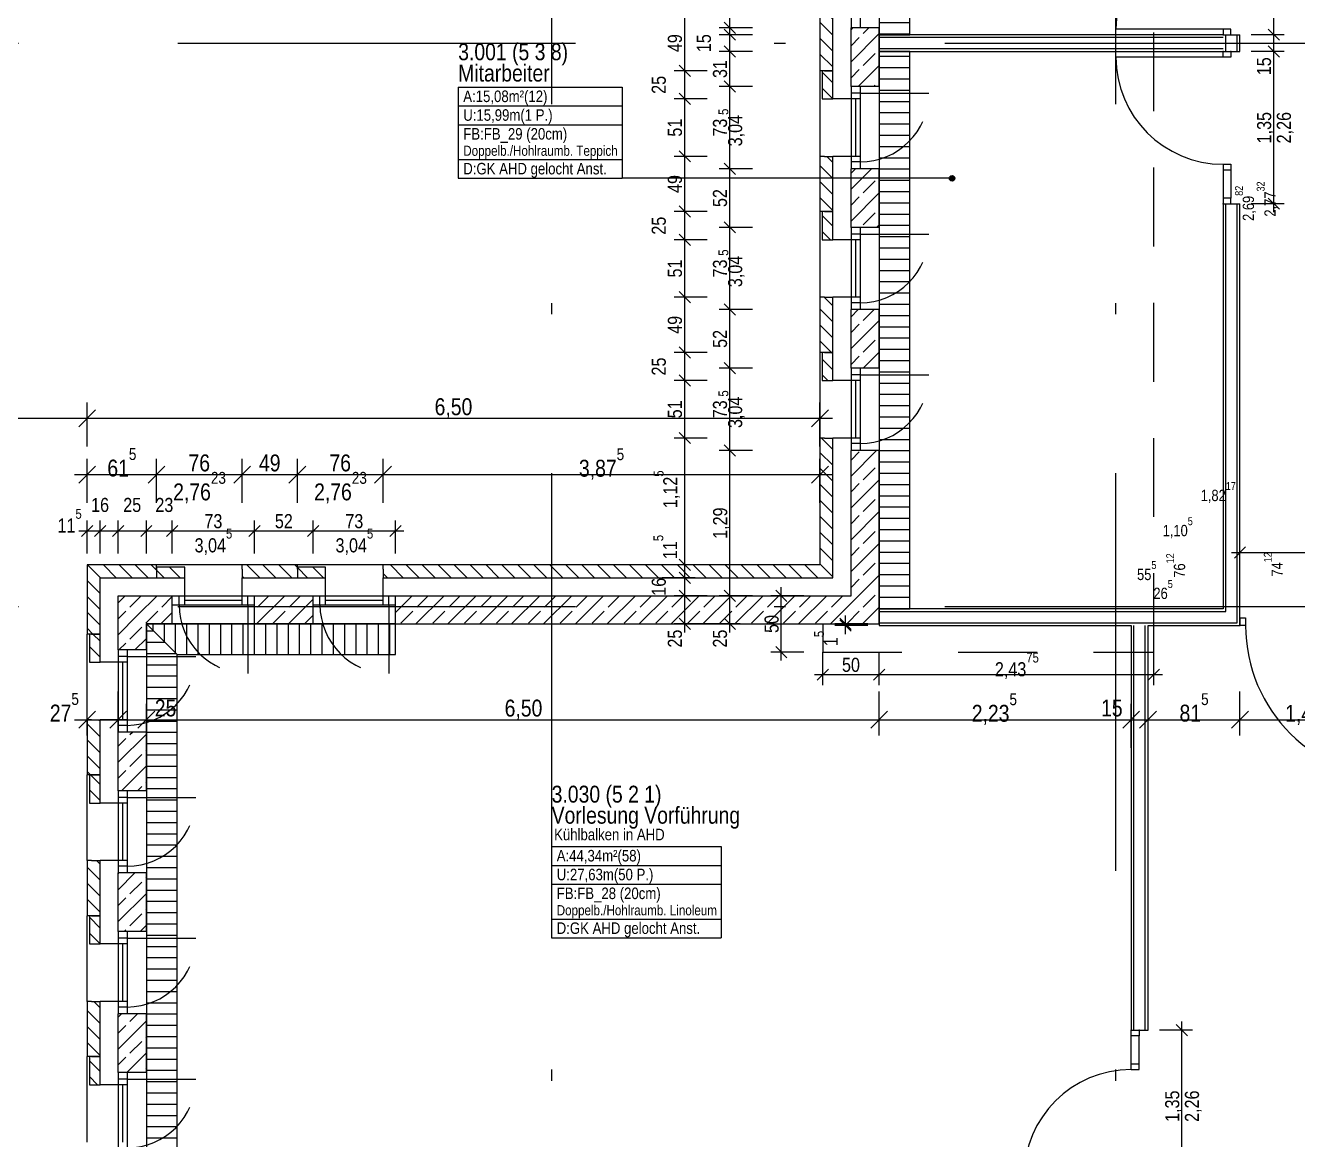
# Model space of a CAD drawing. Extents: x 0.1 to 69.2, y -3.1 to 71.7.
# Drawn here: x 25.14 to 36.43, y 19.3 to 29.19 of the extents above; entities that cross this region are included whole.
import ezdxf

# ---------------------------------------------------------------- set-up
doc = ezdxf.new("R2010")
doc.units = 0
doc.header["$MEASUREMENT"] = 0
doc.linetypes.add('Strichlinie oben', pattern=[0.0012, 0.0007, -0.0005])
doc.linetypes.add('Strichpunktlinie', pattern=[0.006703, 0.003528, -0.001764, 0, -0.001411])
for name, color, linetype in [('A11 Achsen.A', 7, 'Continuous'), ('A27 Unterzug.TK', 7, 'Continuous'), ('A33 Beton Schnitt.TK', 7, 'Continuous'), ('A33 Beton uns oben.TK', 7, 'Continuous'), ('A35 Mauer Schnitt.TK', 7, 'Continuous'), ('A35 Mauer Schnitt_Versatzstein.TK', 7, 'Continuous'), ('A43 Glaswand.NK', 7, 'Continuous'), ('A43 Leichte Trennwand.NK', 7, 'Continuous'), ('A48 Fenster.TU', 7, 'Continuous'), ('A54 Heizung Konvektoren.HT', 7, 'Continuous'), ('A71 Bem100.TX', 7, 'Continuous'), ('A74 Raumstempel.TX', 7, 'Continuous')]:
    doc.layers.add(name, color=color, linetype=linetype)
doc.styles.add('ERSTELLTER_STIL_1', font='ARIALN.TTF')
pattern_1 = [(0, (-18.97232, -5.88776), (0, 0.1), [])]
pattern_2 = [(135, (-18.97232, -5.88776), (0.07071068, 0.07071068), [])]
pattern_3 = [(45, (-18.97232, -5.88776), (-0.14142136, 0.14142136), []), (45, (-19.04303, -5.81705), (-0.14142136, 0.14142136), [0.15, -0.05])]

msp = doc.modelspace()

# ---------------------------------------------------------------- hatches: boundary and pattern name
at = {"layer": 'A33 Beton Schnitt.TK', "linetype": 'Continuous', "ltscale": 1000}
h = msp.add_hatch(dxfattribs=at)
h.set_pattern_fill('BETON__STAHLBETON_0003', color=256, scale=100, style=0, pattern_type=2)
h.set_pattern_definition(pattern_3)
h.paths.add_polyline_path([(32.467, 28.644), (32.547, 28.644), (32.717, 28.644), (32.717, 29.164), (32.547, 29.164), (32.467, 29.164)], flags=0)
h = msp.add_hatch(dxfattribs=at)
h.set_pattern_fill('BETON__STAHLBETON_0003', color=256, scale=100, style=0, pattern_type=2)
h.set_pattern_definition(pattern_3)
h.paths.add_polyline_path([(32.467, 27.394), (32.547, 27.394), (32.717, 27.394), (32.717, 27.914), (32.547, 27.914), (32.467, 27.914)], flags=0)
h = msp.add_hatch(dxfattribs=at)
h.set_pattern_fill('BETON__STAHLBETON_0003', color=256, scale=100, style=0, pattern_type=2)
h.set_pattern_definition(pattern_3)
h.paths.add_polyline_path([(32.467, 26.144), (32.547, 26.144), (32.717, 26.144), (32.717, 26.664), (32.547, 26.664), (32.467, 26.664)], flags=0)
h = msp.add_hatch(dxfattribs=at)
h.set_pattern_fill('BETON__STAHLBETON_0003', color=256, scale=100, style=0, pattern_type=2)
h.set_pattern_definition(pattern_3)
h.paths.add_polyline_path([(32.467, 24.124), (32.717, 23.874), (32.717, 25.414), (32.547, 25.414), (32.467, 25.414)], flags=0)
h = msp.add_hatch(dxfattribs=at)
h.set_pattern_fill('BETON__STAHLBETON_0003', color=256, scale=100, style=0, pattern_type=2)
h.set_pattern_definition(pattern_3)
h.paths.add_polyline_path([(25.967, 24.124), (25.967, 23.644), (26.047, 23.644), (26.217, 23.644), (26.217, 23.874)], flags=0)
h = msp.add_hatch(dxfattribs=at)
h.set_pattern_fill('BETON__STAHLBETON_0003', color=256, scale=100, style=0, pattern_type=2)
h.set_pattern_definition(pattern_3)
h.paths.add_polyline_path([(25.967, 24.124), (26.217, 23.874), (26.447, 23.874), (26.447, 24.044), (26.447, 24.124)], flags=0)
h = msp.add_hatch(dxfattribs=at)
h.set_pattern_fill('BETON__STAHLBETON_0003', color=256, scale=100, style=0, pattern_type=2)
h.set_pattern_definition(pattern_3)
h.paths.add_polyline_path([(27.177, 24.124), (27.177, 24.044), (27.177, 23.874), (27.697, 23.874), (27.697, 24.044), (27.697, 24.124)], flags=0)
h = msp.add_hatch(dxfattribs=at)
h.set_pattern_fill('BETON__STAHLBETON_0003', color=256, scale=100, style=0, pattern_type=2)
h.set_pattern_definition(pattern_3)
h.paths.add_polyline_path([(28.427, 24.124), (28.427, 24.044), (28.427, 23.874), (32.717, 23.874), (32.467, 24.124)], flags=0)
h = msp.add_hatch(dxfattribs=at)
h.set_pattern_fill('BETON__STAHLBETON_0003', color=256, scale=100, style=0, pattern_type=2)
h.set_pattern_definition(pattern_3)
h.paths.add_polyline_path([(25.967, 22.394), (26.047, 22.394), (26.217, 22.394), (26.217, 22.914), (26.047, 22.914), (25.967, 22.914)], flags=0)
h = msp.add_hatch(dxfattribs=at)
h.set_pattern_fill('BETON__STAHLBETON_0003', color=256, scale=100, style=0, pattern_type=2)
h.set_pattern_definition(pattern_3)
h.paths.add_polyline_path([(25.967, 21.144), (26.047, 21.144), (26.217, 21.144), (26.217, 21.664), (26.047, 21.664), (25.967, 21.664)], flags=0)
h = msp.add_hatch(dxfattribs=at)
h.set_pattern_fill('BETON__STAHLBETON_0003', color=256, scale=100, style=0, pattern_type=2)
h.set_pattern_definition(pattern_3)
h.paths.add_polyline_path([(25.967, 19.894), (26.047, 19.894), (26.217, 19.894), (26.217, 20.414), (26.047, 20.414), (25.967, 20.414)], flags=0)
at = {"layer": 'A35 Mauer Schnitt.TK', "linetype": 'Continuous', "ltscale": 1000}
h = msp.add_hatch(dxfattribs=at)
h.set_pattern_fill('MW_HLZ_0003', color=256, scale=100, style=0, pattern_type=2)
h.set_pattern_definition(pattern_2)
h.paths.add_polyline_path([(32.192, 28.784), (32.307, 28.784), (32.307, 29.274), (32.192, 29.274)], flags=0)
h = msp.add_hatch(dxfattribs=at)
h.set_pattern_fill('MW_HLZ_0003', color=256, scale=100, style=0, pattern_type=2)
h.set_pattern_definition(pattern_2)
h.paths.add_polyline_path([(32.192, 27.534), (32.307, 27.534), (32.307, 28.024), (32.192, 28.024)], flags=0)
h = msp.add_hatch(dxfattribs=at)
h.set_pattern_fill('MW_HLZ_0003', color=256, scale=100, style=0, pattern_type=2)
h.set_pattern_definition(pattern_2)
h.paths.add_polyline_path([(32.192, 26.284), (32.307, 26.284), (32.307, 26.774), (32.192, 26.774)], flags=0)
h = msp.add_hatch(dxfattribs=at)
h.set_pattern_fill('MW_HLZ_0003', color=256, scale=100, style=0, pattern_type=2)
h.set_pattern_definition(pattern_2)
h.paths.add_polyline_path([(32.192, 24.399), (32.307, 24.284), (32.307, 25.524), (32.192, 25.524)], flags=0)
h = msp.add_hatch(dxfattribs=at)
h.set_pattern_fill('MW_HLZ_0003', color=256, scale=100, style=0, pattern_type=2)
h.set_pattern_definition(pattern_2)
h.paths.add_polyline_path([(25.692, 23.784), (25.807, 23.784), (25.807, 24.284), (25.692, 24.399)], flags=0)
h = msp.add_hatch(dxfattribs=at)
h.set_pattern_fill('MW_HLZ_0003', color=256, scale=100, style=0, pattern_type=2)
h.set_pattern_definition(pattern_2)
h.paths.add_polyline_path([(25.692, 24.399), (25.807, 24.284), (26.307, 24.284), (26.307, 24.399)], flags=0)
h = msp.add_hatch(dxfattribs=at)
h.set_pattern_fill('MW_HLZ_0003', color=256, scale=100, style=0, pattern_type=2)
h.set_pattern_definition(pattern_2)
h.paths.add_polyline_path([(27.067, 24.399), (27.067, 24.284), (27.557, 24.284), (27.557, 24.399)], flags=0)
h = msp.add_hatch(dxfattribs=at)
h.set_pattern_fill('MW_HLZ_0003', color=256, scale=100, style=0, pattern_type=2)
h.set_pattern_definition(pattern_2)
h.paths.add_polyline_path([(28.317, 24.399), (28.317, 24.284), (32.307, 24.284), (32.192, 24.399)], flags=0)
h = msp.add_hatch(dxfattribs=at)
h.set_pattern_fill('MW_HLZ_0003', color=256, scale=100, style=0, pattern_type=2)
h.set_pattern_definition(pattern_2)
h.paths.add_polyline_path([(25.692, 22.534), (25.807, 22.534), (25.807, 23.024), (25.692, 23.024)], flags=0)
h = msp.add_hatch(dxfattribs=at)
h.set_pattern_fill('MW_HLZ_0003', color=256, scale=100, style=0, pattern_type=2)
h.set_pattern_definition(pattern_2)
h.paths.add_polyline_path([(25.692, 21.284), (25.807, 21.284), (25.807, 21.774), (25.692, 21.774)], flags=0)
h = msp.add_hatch(dxfattribs=at)
h.set_pattern_fill('MW_HLZ_0003', color=256, scale=100, style=0, pattern_type=2)
h.set_pattern_definition(pattern_2)
h.paths.add_polyline_path([(25.692, 20.034), (25.807, 20.034), (25.807, 20.524), (25.692, 20.524)], flags=0)
at = {"layer": 'A35 Mauer Schnitt_Versatzstein.TK', "linetype": 'Continuous', "ltscale": 1000}
h = msp.add_hatch(dxfattribs=at)
h.set_pattern_fill('MW_HLZ_0003', color=256, scale=100, style=0, pattern_type=2)
h.set_pattern_definition(pattern_2)
h.paths.add_polyline_path([(32.307, 28.534), (32.307, 28.784), (32.212, 28.784), (32.212, 28.534)], flags=0)
h = msp.add_hatch(dxfattribs=at)
h.set_pattern_fill('MW_HLZ_0003', color=256, scale=100, style=0, pattern_type=2)
h.set_pattern_definition(pattern_2)
h.paths.add_polyline_path([(32.307, 27.284), (32.307, 27.534), (32.212, 27.534), (32.212, 27.284)], flags=0)
h = msp.add_hatch(dxfattribs=at)
h.set_pattern_fill('MW_HLZ_0003', color=256, scale=100, style=0, pattern_type=2)
h.set_pattern_definition(pattern_2)
h.paths.add_polyline_path([(32.307, 26.034), (32.307, 26.284), (32.212, 26.284), (32.212, 26.034)], flags=0)
h = msp.add_hatch(dxfattribs=at)
h.set_pattern_fill('MW_HLZ_0003', color=256, scale=100, style=0, pattern_type=2)
h.set_pattern_definition(pattern_2)
h.paths.add_polyline_path([(26.307, 24.284), (26.557, 24.284), (26.557, 24.379), (26.307, 24.379)], flags=0)
h = msp.add_hatch(dxfattribs=at)
h.set_pattern_fill('MW_HLZ_0003', color=256, scale=100, style=0, pattern_type=2)
h.set_pattern_definition(pattern_2)
h.paths.add_polyline_path([(27.557, 24.284), (27.807, 24.284), (27.807, 24.379), (27.557, 24.379)], flags=0)
h = msp.add_hatch(dxfattribs=at)
h.set_pattern_fill('MW_HLZ_0003', color=256, scale=100, style=0, pattern_type=2)
h.set_pattern_definition(pattern_2)
h.paths.add_polyline_path([(25.807, 23.534), (25.807, 23.784), (25.712, 23.784), (25.712, 23.534)], flags=0)
h = msp.add_hatch(dxfattribs=at)
h.set_pattern_fill('MW_HLZ_0003', color=256, scale=100, style=0, pattern_type=2)
h.set_pattern_definition(pattern_2)
h.paths.add_polyline_path([(25.807, 22.284), (25.807, 22.534), (25.712, 22.534), (25.712, 22.284)], flags=0)
h = msp.add_hatch(dxfattribs=at)
h.set_pattern_fill('MW_HLZ_0003', color=256, scale=100, style=0, pattern_type=2)
h.set_pattern_definition(pattern_2)
h.paths.add_polyline_path([(25.807, 21.034), (25.807, 21.284), (25.712, 21.284), (25.712, 21.034)], flags=0)
h = msp.add_hatch(dxfattribs=at)
h.set_pattern_fill('MW_HLZ_0003', color=256, scale=100, style=0, pattern_type=2)
h.set_pattern_definition(pattern_2)
h.paths.add_polyline_path([(25.807, 19.784), (25.807, 20.034), (25.712, 20.034), (25.712, 19.784)], flags=0)
at = {"layer": 'A54 Heizung Konvektoren.HT', "linetype": 'Continuous', "ltscale": 1000}
h = msp.add_hatch(dxfattribs=at)
h.set_pattern_fill('HOLZ_SCHALUNG_LIEGEND__1_A2', color=256, scale=100, style=0, pattern_type=2)
h.set_pattern_definition(pattern_1)
h.paths.add_polyline_path([(32.989, 29.104), (32.989, 33.954), (32.717, 33.954), (32.717, 29.104)], flags=0)
h = msp.add_hatch(dxfattribs=at)
h.set_pattern_fill('HOLZ_SCHALUNG_LIEGEND__1_A2', color=256, scale=100, style=0, pattern_type=2)
h.set_pattern_definition(pattern_1)
h.paths.add_polyline_path([(32.989, 24.009), (32.989, 28.954), (32.717, 28.954), (32.717, 24.009)], flags=0)
h = msp.add_hatch(dxfattribs=at)
h.set_pattern_fill('HOLZ_SCHALUNG_LIEGEND__1_A2', color=256, scale=100, style=0, pattern_type=2)
h.set_pattern_definition(pattern_1)
h.paths.add_polyline_path([(26.489, 18.779), (26.489, 23.602), (26.217, 23.874), (26.217, 18.779)], flags=0)
h = msp.add_hatch(dxfattribs=at)
h.set_pattern_fill('HOLZ_SCHALUNG_LIEGEND__1_A2', color=256, scale=100, style=0, pattern_type=2)
h.set_pattern_definition([(270, (27.17664, 23.87447), (0.1, 0), [])])
h.paths.add_polyline_path([(26.217, 23.874), (26.489, 23.602), (28.427, 23.602), (28.427, 23.874)], flags=0)
at = {"layer": 'A74 Raumstempel.TX', "linetype": 'Continuous'}
msp.add_hatch(color=256, dxfattribs=at).paths.add_polyline_path([(33.388, 27.829), (33.386, 27.839), (33.381, 27.847), (33.373, 27.852), (33.363, 27.854), (33.353, 27.852), (33.345, 27.847), (33.34, 27.839), (33.338, 27.829), (33.34, 27.819), (33.345, 27.811), (33.353, 27.806), (33.363, 27.804), (33.373, 27.806), (33.381, 27.811), (33.386, 27.819)], flags=0)

# ---------------------------------------------------------------- linework, layer by layer
at = {"layer": 'A11 Achsen.A', "linetype": 'Strichpunktlinie', "ltscale": 1000}
for p, q in [((29.812, 66.029), (29.812, -2.341)), ((34.812, 66.029), (34.812, -2.341)), ((19.692, 29.029), (61.182, 29.029)), ((19.692, 24.029), (61.182, 24.029))]:
    msp.add_line(p, q, dxfattribs=at)
at = {"layer": 'A27 Unterzug.TK', "linetype": 'Continuous', "ltscale": 1000}
for p, q in [((32.547, 29.164), (32.467, 29.164)), ((32.717, 29.164), (32.547, 29.164)), ((35.767, 29.104), (35.792, 29.104)), ((35.792, 29.104), (35.837, 29.104)), ((35.837, 29.104), (35.892, 29.104)), ((35.892, 29.104), (35.917, 29.104)), ((35.767, 28.954), (35.792, 28.954)), ((35.792, 28.954), (35.837, 28.954)), ((35.837, 28.954), (35.892, 28.954)), ((35.892, 28.954), (35.917, 28.954)), ((32.547, 28.644), (32.467, 28.644)), ((32.717, 28.644), (32.547, 28.644)), ((32.547, 27.914), (32.467, 27.914)), ((32.717, 27.914), (32.547, 27.914)), ((35.767, 27.604), (35.792, 27.604)), ((35.792, 27.604), (35.837, 27.604)), ((35.837, 27.604), (35.892, 27.604)), ((35.892, 27.604), (35.917, 27.604)), ((32.547, 27.394), (32.467, 27.394)), ((32.717, 27.394), (32.547, 27.394)), ((32.547, 26.664), (32.467, 26.664)), ((32.717, 26.664), (32.547, 26.664)), ((32.547, 26.144), (32.467, 26.144)), ((32.717, 26.144), (32.547, 26.144)), ((32.547, 25.414), (32.467, 25.414)), ((32.717, 25.414), (32.547, 25.414)), ((26.447, 24.044), (26.447, 24.124)), ((26.447, 23.874), (26.447, 24.044)), ((27.177, 24.044), (27.177, 24.124)), ((27.177, 23.874), (27.177, 24.044)), ((27.697, 24.044), (27.697, 24.124)), ((27.697, 23.874), (27.697, 24.044)), ((28.427, 24.044), (28.427, 24.124)), ((28.427, 23.874), (28.427, 24.044)), ((35.917, 23.929), (35.917, 23.859)), ((26.047, 23.644), (25.967, 23.644)), ((26.217, 23.644), (26.047, 23.644)), ((26.047, 22.914), (25.967, 22.914)), ((26.217, 22.914), (26.047, 22.914)), ((26.047, 22.394), (25.967, 22.394)), ((26.217, 22.394), (26.047, 22.394)), ((26.047, 21.664), (25.967, 21.664)), ((26.217, 21.664), (26.047, 21.664)), ((26.047, 21.144), (25.967, 21.144)), ((26.217, 21.144), (26.047, 21.144)), ((26.047, 20.414), (25.967, 20.414)), ((26.217, 20.414), (26.047, 20.414)), ((34.952, 20.269), (34.977, 20.269)), ((34.977, 20.269), (35.022, 20.269)), ((35.022, 20.269), (35.077, 20.269)), ((35.077, 20.269), (35.102, 20.269)), ((26.047, 19.894), (25.967, 19.894)), ((26.217, 19.894), (26.047, 19.894))]:
    msp.add_line(p, q, dxfattribs=at)
at = {"layer": 'A33 Beton Schnitt.TK', "linetype": 'Continuous', "ltscale": 1000}
for p, q in [((32.467, 29.894), (32.467, 29.164)), ((32.547, 29.894), (32.547, 29.164)), ((32.717, 29.894), (32.717, 29.164)), ((32.467, 28.644), (32.467, 29.164)), ((32.547, 29.164), (32.467, 29.164)), ((32.547, 29.164), (32.467, 29.164)), ((32.547, 29.164), (32.467, 29.164)), ((32.547, 28.644), (32.467, 28.644)), ((32.547, 28.644), (32.467, 28.644)), ((32.467, 28.644), (32.467, 27.914)), ((32.547, 28.644), (32.467, 28.644)), ((32.547, 28.644), (32.547, 27.914)), ((32.717, 28.644), (32.717, 27.914)), ((32.467, 28.534), (32.307, 28.534)), ((32.547, 28.534), (32.467, 28.534)), ((32.507, 28.534), (32.507, 28.024)), ((32.467, 28.024), (32.307, 28.024)), ((32.547, 28.024), (32.467, 28.024)), ((32.467, 27.394), (32.467, 27.914)), ((32.547, 27.914), (32.467, 27.914)), ((32.547, 27.914), (32.467, 27.914)), ((32.547, 27.914), (32.467, 27.914)), ((32.547, 27.394), (32.467, 27.394)), ((32.547, 27.394), (32.467, 27.394)), ((32.467, 27.394), (32.467, 26.664)), ((32.547, 27.394), (32.467, 27.394)), ((32.547, 27.394), (32.547, 26.664)), ((32.717, 27.394), (32.717, 26.664)), ((32.467, 27.284), (32.307, 27.284)), ((32.547, 27.284), (32.467, 27.284)), ((32.507, 27.284), (32.507, 26.774)), ((32.467, 26.774), (32.307, 26.774)), ((32.547, 26.774), (32.467, 26.774)), ((32.467, 26.144), (32.467, 26.664)), ((32.547, 26.664), (32.467, 26.664)), ((32.547, 26.664), (32.467, 26.664)), ((32.547, 26.664), (32.467, 26.664)), ((32.547, 26.144), (32.467, 26.144)), ((32.547, 26.144), (32.467, 26.144)), ((32.467, 26.144), (32.467, 25.414)), ((32.547, 26.144), (32.467, 26.144)), ((32.547, 26.144), (32.547, 25.414)), ((32.717, 26.144), (32.717, 25.414)), ((32.467, 26.034), (32.307, 26.034)), ((32.547, 26.034), (32.467, 26.034)), ((32.507, 26.034), (32.507, 25.524)), ((32.467, 25.524), (32.307, 25.524)), ((32.547, 25.524), (32.467, 25.524)), ((32.467, 24.124), (32.467, 25.414)), ((32.547, 25.414), (32.467, 25.414)), ((32.547, 25.414), (32.467, 25.414)), ((32.547, 25.414), (32.467, 25.414)), ((26.557, 24.124), (26.557, 24.284)), ((27.067, 24.124), (27.067, 24.284)), ((27.807, 24.124), (27.807, 24.284)), ((28.317, 24.124), (28.317, 24.284)), ((25.967, 23.644), (25.967, 24.124)), ((25.967, 24.124), (26.447, 24.124)), ((26.447, 24.044), (26.447, 24.124)), ((26.447, 24.044), (26.447, 24.124)), ((26.447, 24.124), (27.177, 24.124)), ((26.447, 24.044), (26.447, 24.124)), ((26.447, 24.044), (27.177, 24.044)), ((26.557, 24.044), (26.557, 24.124)), ((26.557, 24.084), (27.067, 24.084)), ((27.067, 24.044), (27.067, 24.124)), ((27.177, 24.124), (27.697, 24.124)), ((27.177, 24.044), (27.177, 24.124)), ((27.177, 24.044), (27.177, 24.124)), ((27.177, 24.044), (27.177, 24.124)), ((27.697, 24.044), (27.697, 24.124)), ((27.697, 24.044), (27.697, 24.124)), ((27.697, 24.124), (28.427, 24.124)), ((27.697, 24.044), (27.697, 24.124)), ((27.697, 24.044), (28.427, 24.044)), ((27.807, 24.044), (27.807, 24.124)), ((27.807, 24.084), (28.317, 24.084)), ((28.317, 24.044), (28.317, 24.124)), ((28.427, 24.124), (32.467, 24.124)), ((28.427, 24.044), (28.427, 24.124)), ((28.427, 24.044), (28.427, 24.124)), ((28.427, 24.044), (28.427, 24.124)), ((26.447, 23.874), (27.177, 23.874)), ((27.697, 23.874), (28.427, 23.874)), ((26.047, 23.644), (25.967, 23.644)), ((26.047, 23.644), (25.967, 23.644)), ((25.967, 23.644), (25.967, 22.914)), ((26.047, 23.644), (25.967, 23.644)), ((26.047, 23.644), (26.047, 22.914)), ((26.217, 23.644), (26.217, 22.914)), ((25.967, 23.534), (25.807, 23.534)), ((26.047, 23.534), (25.967, 23.534)), ((26.007, 23.534), (26.007, 23.024)), ((25.967, 23.024), (25.807, 23.024)), ((26.047, 23.024), (25.967, 23.024)), ((25.967, 22.394), (25.967, 22.914)), ((26.047, 22.914), (25.967, 22.914)), ((26.047, 22.914), (25.967, 22.914)), ((26.047, 22.914), (25.967, 22.914)), ((26.047, 22.394), (25.967, 22.394)), ((26.047, 22.394), (25.967, 22.394)), ((25.967, 22.394), (25.967, 21.664)), ((26.047, 22.394), (25.967, 22.394)), ((26.047, 22.394), (26.047, 21.664)), ((26.217, 22.394), (26.217, 21.664)), ((25.967, 22.284), (25.807, 22.284)), ((26.047, 22.284), (25.967, 22.284)), ((26.007, 22.284), (26.007, 21.774)), ((25.967, 21.774), (25.807, 21.774)), ((26.047, 21.774), (25.967, 21.774)), ((25.967, 21.144), (25.967, 21.664)), ((26.047, 21.664), (25.967, 21.664)), ((26.047, 21.664), (25.967, 21.664)), ((26.047, 21.664), (25.967, 21.664)), ((26.047, 21.144), (25.967, 21.144)), ((26.047, 21.144), (25.967, 21.144)), ((25.967, 21.144), (25.967, 20.414)), ((26.047, 21.144), (25.967, 21.144)), ((26.047, 21.144), (26.047, 20.414)), ((26.217, 21.144), (26.217, 20.414)), ((25.967, 21.034), (25.807, 21.034)), ((26.047, 21.034), (25.967, 21.034)), ((26.007, 21.034), (26.007, 20.524)), ((25.967, 20.524), (25.807, 20.524)), ((26.047, 20.524), (25.967, 20.524)), ((25.967, 19.894), (25.967, 20.414)), ((26.047, 20.414), (25.967, 20.414)), ((26.047, 20.414), (25.967, 20.414)), ((26.047, 20.414), (25.967, 20.414)), ((26.047, 19.894), (25.967, 19.894)), ((26.047, 19.894), (25.967, 19.894)), ((25.967, 19.894), (25.967, 19.164)), ((26.047, 19.894), (25.967, 19.894)), ((26.047, 19.894), (26.047, 19.164)), ((26.217, 19.894), (26.217, 19.164)), ((25.967, 19.784), (25.807, 19.784)), ((26.047, 19.784), (25.967, 19.784)), ((26.007, 19.784), (26.007, 19.274))]:
    msp.add_line(p, q, dxfattribs=at)
at = {"layer": 'A33 Beton Schnitt.TK', "linetype": 'Continuous', "lineweight": 0, "ltscale": 1000, "flags": 128}
for points in [[(32.307, 29.164), (32.307, 28.644)], [(32.307, 27.914), (32.307, 27.394)], [(32.307, 26.664), (32.307, 26.144)], [(32.307, 25.414), (32.307, 24.284)], [(25.807, 24.284), (25.807, 23.644)], [(26.447, 24.284), (25.807, 24.284)], [(27.697, 24.284), (27.177, 24.284)], [(32.307, 24.284), (28.427, 24.284)], [(25.807, 22.914), (25.807, 22.394)], [(25.807, 21.664), (25.807, 21.144)], [(25.807, 20.414), (25.807, 19.894)]]:
    msp.add_lwpolyline(points, dxfattribs=at)
at = {"layer": 'A33 Beton Schnitt.TK', "linetype": 'Continuous', "ltscale": 1000, "flags": 128}
for points in [[(32.717, 28.644), (32.717, 29.164)], [(32.717, 27.394), (32.717, 27.914)], [(32.717, 26.144), (32.717, 26.664)], [(32.717, 23.874), (32.717, 25.414)], [(26.217, 23.644), (26.217, 23.874)], [(26.217, 23.874), (26.447, 23.874)], [(27.177, 23.874), (27.697, 23.874)], [(28.427, 23.874), (32.717, 23.874)], [(26.217, 22.394), (26.217, 22.914)], [(26.217, 21.144), (26.217, 21.664)], [(26.217, 19.894), (26.217, 20.414)]]:
    msp.add_lwpolyline(points, dxfattribs=at)
at = {"layer": 'A33 Beton uns oben.TK', "linetype": 'Strichlinie oben', "ltscale": 1000}
for p, q in [((35.154, 23.624), (35.154, 57.124)), ((32.217, 23.874), (32.217, 23.624)), ((32.217, 23.624), (35.154, 23.624))]:
    msp.add_line(p, q, dxfattribs=at)
at = {"layer": 'A35 Mauer Schnitt.TK', "linetype": 'Continuous', "ltscale": 1000}
for p, q in [((32.232, 28.784), (32.192, 28.784)), ((32.192, 28.784), (32.192, 28.024)), ((32.232, 28.784), (32.307, 28.784)), ((32.232, 28.024), (32.192, 28.024)), ((32.232, 28.024), (32.307, 28.024)), ((32.232, 27.534), (32.192, 27.534)), ((32.192, 27.534), (32.192, 26.774)), ((32.232, 27.534), (32.307, 27.534)), ((32.232, 26.774), (32.192, 26.774)), ((32.232, 26.774), (32.307, 26.774)), ((32.232, 26.284), (32.192, 26.284)), ((32.192, 26.284), (32.192, 25.524)), ((32.232, 26.284), (32.307, 26.284)), ((32.232, 25.524), (32.192, 25.524)), ((32.232, 25.524), (32.307, 25.524)), ((26.307, 24.359), (26.307, 24.399)), ((27.067, 24.399), (26.307, 24.399)), ((27.067, 24.359), (27.067, 24.399)), ((27.557, 24.359), (27.557, 24.399)), ((28.317, 24.399), (27.557, 24.399)), ((28.317, 24.359), (28.317, 24.399)), ((26.307, 24.359), (26.307, 24.284)), ((27.067, 24.359), (27.067, 24.284)), ((27.557, 24.359), (27.557, 24.284)), ((28.317, 24.359), (28.317, 24.284)), ((25.732, 23.784), (25.692, 23.784)), ((25.692, 23.024), (25.692, 23.784)), ((25.732, 23.784), (25.807, 23.784)), ((25.732, 23.024), (25.692, 23.024)), ((25.732, 23.024), (25.807, 23.024)), ((25.732, 22.534), (25.692, 22.534)), ((25.692, 21.774), (25.692, 22.534)), ((25.732, 22.534), (25.807, 22.534)), ((25.732, 21.774), (25.692, 21.774)), ((25.732, 21.774), (25.807, 21.774)), ((25.732, 21.284), (25.692, 21.284)), ((25.692, 20.524), (25.692, 21.284)), ((25.732, 21.284), (25.807, 21.284)), ((25.732, 20.524), (25.692, 20.524)), ((25.732, 20.524), (25.807, 20.524)), ((25.732, 20.034), (25.692, 20.034)), ((25.692, 19.274), (25.692, 20.034)), ((25.732, 20.034), (25.807, 20.034))]:
    msp.add_line(p, q, dxfattribs=at)
at = {"layer": 'A35 Mauer Schnitt.TK', "linetype": 'Continuous', "ltscale": 1000, "flags": 128}
for points in [[(32.192, 29.274), (32.192, 28.784)], [(32.307, 28.784), (32.307, 29.274)], [(32.192, 28.024), (32.192, 27.534)], [(32.307, 27.534), (32.307, 28.024)], [(32.192, 26.774), (32.192, 26.284)], [(32.307, 26.284), (32.307, 26.774)], [(32.192, 25.524), (32.192, 24.399)], [(32.307, 24.284), (32.307, 25.524)], [(25.692, 24.399), (25.692, 23.784)], [(26.307, 24.399), (25.692, 24.399)], [(27.557, 24.399), (27.067, 24.399)], [(32.192, 24.399), (28.317, 24.399)], [(25.807, 23.784), (25.807, 24.284)], [(25.807, 24.284), (26.307, 24.284)], [(27.067, 24.284), (27.557, 24.284)], [(28.317, 24.284), (32.307, 24.284)], [(25.692, 23.024), (25.692, 22.534)], [(25.807, 22.534), (25.807, 23.024)], [(25.692, 21.774), (25.692, 21.284)], [(25.807, 21.284), (25.807, 21.774)], [(25.692, 20.524), (25.692, 20.034)], [(25.807, 20.034), (25.807, 20.524)]]:
    msp.add_lwpolyline(points, dxfattribs=at)
at = {"layer": 'A35 Mauer Schnitt_Versatzstein.TK', "linetype": 'Continuous', "ltscale": 1000, "flags": 128}
for points in [[(32.307, 28.784), (32.212, 28.784)], [(32.212, 28.784), (32.212, 28.534)], [(32.307, 28.534), (32.307, 28.784)], [(32.212, 28.534), (32.307, 28.534)], [(32.307, 27.534), (32.212, 27.534)], [(32.212, 27.534), (32.212, 27.284)], [(32.307, 27.284), (32.307, 27.534)], [(32.212, 27.284), (32.307, 27.284)], [(32.307, 26.284), (32.212, 26.284)], [(32.212, 26.284), (32.212, 26.034)], [(32.307, 26.034), (32.307, 26.284)], [(32.212, 26.034), (32.307, 26.034)], [(26.557, 24.379), (26.307, 24.379)], [(26.307, 24.379), (26.307, 24.284)], [(26.557, 24.284), (26.557, 24.379)], [(27.807, 24.379), (27.557, 24.379)], [(27.557, 24.379), (27.557, 24.284)], [(27.807, 24.284), (27.807, 24.379)], [(26.307, 24.284), (26.557, 24.284)], [(27.557, 24.284), (27.807, 24.284)], [(25.807, 23.784), (25.712, 23.784)], [(25.712, 23.784), (25.712, 23.534)], [(25.807, 23.534), (25.807, 23.784)], [(25.712, 23.534), (25.807, 23.534)], [(25.807, 22.534), (25.712, 22.534)], [(25.712, 22.534), (25.712, 22.284)], [(25.807, 22.284), (25.807, 22.534)], [(25.712, 22.284), (25.807, 22.284)], [(25.807, 21.284), (25.712, 21.284)], [(25.712, 21.284), (25.712, 21.034)], [(25.807, 21.034), (25.807, 21.284)], [(25.712, 21.034), (25.807, 21.034)], [(25.807, 20.034), (25.712, 20.034)], [(25.712, 20.034), (25.712, 19.784)], [(25.807, 19.784), (25.807, 20.034)], [(25.712, 19.784), (25.807, 19.784)]]:
    msp.add_lwpolyline(points, dxfattribs=at)
at = {"layer": 'A43 Glaswand.NK', "linetype": 'Continuous', "ltscale": 1000}
for p, q in [((35.917, 23.929), (35.967, 23.929)), ((35.917, 23.859), (35.917, 23.929)), ((35.917, 23.929), (35.917, 23.859)), ((35.967, 23.929), (35.967, 23.859)), ((35.967, 23.859), (35.917, 23.859))]:
    msp.add_line(p, q, dxfattribs=at)
msp.add_arc((37.324, 23.859), 1.357, 180, 270, dxfattribs=at)
for p in [(35.917, 23.929), (35.917, 23.859)]:
    msp.add_point(p, dxfattribs=at)
at = {"layer": 'A43 Leichte Trennwand.NK', "linetype": 'Continuous', "ltscale": 1000}
for p, q in [((35.767, 29.154), (34.817, 29.154)), ((35.837, 29.154), (35.767, 29.154)), ((35.767, 29.154), (35.767, 29.104)), ((35.837, 29.104), (35.837, 29.154)), ((35.767, 29.079), (32.717, 29.079)), ((35.767, 29.104), (35.837, 29.104)), ((35.767, 29.104), (35.792, 29.104)), ((35.792, 28.954), (35.792, 29.104)), ((35.792, 29.104), (35.837, 29.104)), ((35.892, 28.954), (35.892, 29.104)), ((35.767, 28.979), (32.717, 28.979)), ((35.767, 28.904), (34.817, 28.904)), ((35.767, 28.954), (35.837, 28.954)), ((35.767, 28.904), (35.767, 28.954)), ((35.767, 28.954), (35.792, 28.954)), ((35.837, 28.904), (35.767, 28.904)), ((35.792, 28.954), (35.837, 28.954)), ((35.837, 28.954), (35.837, 28.904)), ((35.767, 27.954), (35.837, 27.954)), ((35.767, 27.954), (35.767, 27.654)), ((35.767, 27.904), (35.837, 27.904)), ((35.837, 27.954), (35.837, 27.654)), ((35.837, 27.654), (35.767, 27.654)), ((35.767, 27.654), (35.767, 27.604)), ((35.837, 27.604), (35.837, 27.654)), ((35.767, 27.604), (35.837, 27.604)), ((35.767, 27.604), (35.792, 27.604)), ((35.792, 23.984), (35.792, 27.604)), ((35.792, 27.604), (35.837, 27.604)), ((35.892, 23.884), (35.892, 27.604)), ((32.717, 23.984), (35.792, 23.984)), ((32.717, 23.884), (35.892, 23.884)), ((34.977, 20.269), (34.977, 23.859)), ((35.077, 20.269), (35.077, 23.859)), ((34.952, 20.269), (35.022, 20.269)), ((34.952, 20.219), (34.952, 20.269)), ((34.952, 20.269), (34.977, 20.269)), ((35.022, 20.219), (34.952, 20.219)), ((34.952, 19.919), (34.952, 20.219)), ((34.977, 20.269), (35.022, 20.269)), ((35.022, 20.269), (35.022, 20.219)), ((35.022, 19.919), (35.022, 20.219)), ((34.952, 19.969), (35.022, 19.969)), ((34.952, 19.919), (35.022, 19.919))]:
    msp.add_line(p, q, dxfattribs=at)
at = {"layer": 'A43 Leichte Trennwand.NK', "linetype": 'Continuous', "ltscale": 1000, "flags": 128}
for points in [[(35.767, 29.104), (32.717, 29.104)], [(32.717, 29.104), (32.717, 28.954)], [(35.917, 28.954), (35.917, 29.104)], [(32.717, 28.954), (35.767, 28.954)], [(35.767, 27.604), (35.767, 24.009)], [(35.917, 23.859), (35.917, 27.604)], [(35.767, 24.009), (32.717, 24.009)], [(32.717, 24.009), (32.717, 23.859)], [(32.717, 23.859), (34.952, 23.859)], [(34.952, 23.859), (34.952, 20.269)], [(35.102, 23.859), (35.917, 23.859)], [(35.102, 20.269), (35.102, 23.859)]]:
    msp.add_lwpolyline(points, dxfattribs=at)
at = {"layer": 'A43 Leichte Trennwand.NK', "linetype": 'Continuous', "ltscale": 1000}
for centre, start, end in [((35.767, 29.154), 90, 180), ((35.767, 28.904), 180, 270), ((34.952, 18.969), 90, 180)]:
    msp.add_arc(centre, 0.95, start, end, dxfattribs=at)
for p in [(35.767, 29.104), (35.837, 29.104), (35.767, 28.954), (35.837, 28.954), (35.767, 27.604), (35.837, 27.604), (34.952, 20.269), (35.022, 20.269)]:
    msp.add_point(p, dxfattribs=at)
at = {"layer": 'A48 Fenster.TU', "linetype": 'Continuous', "ltscale": 1000}
for p, q in [((32.547, 28.584), (32.467, 28.584)), ((32.547, 27.974), (32.467, 27.974)), ((32.547, 27.334), (32.467, 27.334)), ((32.547, 26.724), (32.467, 26.724)), ((32.547, 26.084), (32.467, 26.084)), ((32.547, 25.474), (32.467, 25.474)), ((26.507, 24.044), (26.507, 24.124)), ((27.117, 24.044), (27.117, 24.124)), ((27.757, 24.044), (27.757, 24.124)), ((28.367, 24.044), (28.367, 24.124)), ((26.047, 23.584), (25.967, 23.584)), ((26.047, 22.974), (25.967, 22.974)), ((26.047, 22.334), (25.967, 22.334)), ((26.047, 21.724), (25.967, 21.724)), ((26.047, 21.084), (25.967, 21.084)), ((26.047, 20.474), (25.967, 20.474)), ((26.047, 19.834), (25.967, 19.834))]:
    msp.add_line(p, q, dxfattribs=at)
at = {"layer": 'A48 Fenster.TU', "linetype": 'Strichlinie oben', "ltscale": 1000}
for p, q in [((32.547, 28.584), (33.157, 28.584)), ((32.547, 27.334), (33.157, 27.334)), ((32.547, 26.084), (33.157, 26.084)), ((27.117, 24.044), (27.117, 23.434)), ((28.367, 24.044), (28.367, 23.434)), ((26.047, 23.584), (26.657, 23.584)), ((26.047, 22.334), (26.657, 22.334)), ((26.047, 21.084), (26.657, 21.084)), ((26.047, 19.834), (26.657, 19.834))]:
    msp.add_line(p, q, dxfattribs=at)
for centre, start, end in [((32.547, 28.584), 270, 0), ((32.547, 27.334), 270, 0), ((32.547, 26.084), 270, 0), ((27.117, 24.044), 180, 270), ((28.367, 24.044), 180, 270), ((26.047, 23.584), 270, 0), ((26.047, 22.334), 270, 0), ((26.047, 21.084), 270, 0), ((26.047, 19.834), 270, 0)]:
    msp.add_arc(centre, 0.61, start, end, dxfattribs=at)
at = {"layer": 'A54 Heizung Konvektoren.HT', "linetype": 'Continuous', "ltscale": 1000}
for p, q in [((32.717, 33.954), (32.717, 29.104)), ((32.989, 29.104), (32.989, 33.954)), ((32.717, 29.104), (32.989, 29.104)), ((32.989, 28.954), (32.717, 28.954)), ((32.717, 28.954), (32.717, 24.009)), ((32.989, 24.009), (32.989, 28.954)), ((32.717, 24.009), (32.989, 24.009)), ((26.489, 23.602), (26.217, 23.874)), ((26.217, 23.874), (26.217, 18.779)), ((26.217, 23.874), (26.489, 23.602)), ((28.427, 23.874), (26.217, 23.874)), ((28.427, 23.602), (28.427, 23.874)), ((26.489, 18.779), (26.489, 23.602)), ((26.489, 23.602), (28.427, 23.602))]:
    msp.add_line(p, q, dxfattribs=at)
at = {"layer": 'A71 Bem100.TX', "linetype": 'Continuous', "ltscale": 1000}
for p, q in [((36.217, 29.104), (36.217, 30.454)), ((31.392, 29.164), (31.392, 29.894)), ((30.992, 28.784), (30.992, 29.274)), ((31.592, 29.164), (31.298, 29.164)), ((31.342, 29.214), (31.442, 29.114)), ((31.342, 29.154), (31.442, 29.054)), ((31.392, 29.104), (31.392, 29.164)), ((36.167, 29.154), (36.267, 29.054)), ((31.592, 29.104), (31.298, 29.104)), ((31.342, 29.004), (31.442, 28.904)), ((31.392, 28.954), (31.392, 29.104)), ((36.31, 29.104), (36.017, 29.104)), ((36.167, 29.004), (36.267, 28.904)), ((36.217, 28.954), (36.217, 29.104)), ((31.592, 28.954), (31.298, 28.954)), ((31.392, 28.644), (31.392, 28.954)), ((36.31, 28.954), (36.017, 28.954)), ((36.217, 27.604), (36.217, 28.954)), ((31.192, 28.784), (30.898, 28.784)), ((30.942, 28.834), (31.042, 28.734)), ((30.992, 28.534), (30.992, 28.784)), ((31.342, 28.694), (31.442, 28.594)), ((30.942, 28.584), (31.042, 28.484)), ((31.592, 28.644), (31.298, 28.644)), ((31.392, 27.914), (31.392, 28.644)), ((31.192, 28.534), (30.898, 28.534)), ((30.992, 28.024), (30.992, 28.534)), ((31.192, 28.024), (30.898, 28.024)), ((30.942, 28.074), (31.042, 27.974)), ((30.992, 27.534), (30.992, 28.024)), ((31.592, 27.914), (31.298, 27.914)), ((31.342, 27.964), (31.442, 27.864)), ((31.392, 27.394), (31.392, 27.914)), ((36.167, 27.654), (36.267, 27.554)), ((31.192, 27.534), (30.898, 27.534)), ((30.942, 27.584), (31.042, 27.484)), ((30.992, 27.284), (30.992, 27.534)), ((36.31, 27.604), (36.017, 27.604)), ((36.217, 27.529), (36.217, 27.604)), ((31.342, 27.444), (31.442, 27.344)), ((30.942, 27.334), (31.042, 27.234)), ((31.592, 27.394), (31.298, 27.394)), ((31.392, 26.664), (31.392, 27.394)), ((31.192, 27.284), (30.898, 27.284)), ((30.992, 26.774), (30.992, 27.284)), ((31.192, 26.774), (30.898, 26.774)), ((30.942, 26.824), (31.042, 26.724)), ((30.992, 26.284), (30.992, 26.774)), ((31.592, 26.664), (31.298, 26.664)), ((31.342, 26.714), (31.442, 26.614)), ((31.392, 26.144), (31.392, 26.664)), ((30.942, 26.334), (31.042, 26.234)), ((31.192, 26.284), (30.898, 26.284)), ((30.992, 26.034), (30.992, 26.284)), ((31.342, 26.194), (31.442, 26.094)), ((30.942, 26.084), (31.042, 25.984)), ((31.592, 26.144), (31.298, 26.144)), ((31.392, 25.414), (31.392, 26.144)), ((31.192, 26.034), (30.898, 26.034)), ((30.992, 25.524), (30.992, 26.034)), ((25.692, 25.449), (25.692, 25.84)), ((32.192, 25.449), (32.192, 25.84)), ((25.767, 25.774), (25.617, 25.624)), ((32.117, 25.624), (32.267, 25.774)), ((0.192, 25.699), (25.692, 25.699)), ((25.692, 25.699), (32.192, 25.699)), ((32.192, 25.699), (32.304, 25.699)), ((31.192, 25.524), (30.898, 25.524)), ((30.942, 25.574), (31.042, 25.474)), ((30.992, 24.399), (30.992, 25.524)), ((31.592, 25.414), (31.298, 25.414)), ((31.342, 25.464), (31.442, 25.364)), ((31.392, 24.124), (31.392, 25.414)), ((25.767, 25.274), (25.617, 25.124)), ((25.692, 24.949), (25.692, 25.34)), ((26.382, 25.274), (26.232, 25.124)), ((26.307, 24.949), (26.307, 25.34)), ((27.142, 25.274), (26.992, 25.124)), ((27.067, 24.949), (27.067, 25.34)), ((27.632, 25.274), (27.482, 25.124)), ((27.557, 24.949), (27.557, 25.34)), ((28.392, 25.274), (28.242, 25.124)), ((28.317, 24.949), (28.317, 25.34)), ((32.117, 25.124), (32.267, 25.274)), ((32.192, 24.949), (32.192, 25.34)), ((25.579, 25.199), (25.692, 25.199)), ((25.692, 25.199), (26.307, 25.199)), ((26.307, 25.199), (27.067, 25.199)), ((27.067, 25.199), (27.557, 25.199)), ((27.557, 25.199), (28.317, 25.199)), ((28.317, 25.199), (32.192, 25.199)), ((32.192, 25.199), (32.304, 25.199)), ((25.742, 24.749), (25.642, 24.649)), ((25.692, 24.499), (25.692, 24.793)), ((25.857, 24.749), (25.757, 24.649)), ((25.807, 24.499), (25.807, 24.793)), ((26.017, 24.749), (25.917, 24.649)), ((25.967, 24.499), (25.967, 24.793)), ((26.267, 24.749), (26.167, 24.649)), ((26.217, 24.499), (26.217, 24.793)), ((26.497, 24.749), (26.397, 24.649)), ((26.447, 24.499), (26.447, 24.793)), ((27.227, 24.749), (27.127, 24.649)), ((27.177, 24.499), (27.177, 24.793)), ((27.747, 24.749), (27.647, 24.649)), ((27.697, 24.499), (27.697, 24.793)), ((28.377, 24.649), (28.477, 24.749)), ((28.427, 24.499), (28.427, 24.793)), ((25.617, 24.699), (25.692, 24.699)), ((25.692, 24.699), (25.807, 24.699)), ((25.807, 24.699), (25.967, 24.699)), ((25.967, 24.699), (26.217, 24.699)), ((26.217, 24.699), (26.447, 24.699)), ((26.447, 24.699), (27.177, 24.699)), ((27.177, 24.699), (27.697, 24.699)), ((27.697, 24.699), (28.427, 24.699)), ((28.427, 24.699), (28.502, 24.699)), ((35.917, 24.307), (35.917, 24.601)), ((35.842, 24.507), (35.917, 24.507)), ((35.967, 24.557), (35.867, 24.457)), ((35.917, 24.507), (37.374, 24.507)), ((31.085, 24.399), (30.792, 24.399)), ((30.942, 24.449), (31.042, 24.349)), ((30.992, 24.284), (30.992, 24.399)), ((31.085, 24.284), (30.792, 24.284)), ((30.942, 24.334), (31.042, 24.234)), ((30.992, 24.124), (30.992, 24.284)), ((30.942, 24.174), (31.042, 24.074)), ((31.342, 24.174), (31.442, 24.074)), ((31.899, 24.074), (31.799, 24.174)), ((31.849, 24.124), (31.849, 24.199)), ((31.192, 24.124), (30.898, 24.124)), ((30.992, 23.874), (30.992, 24.124)), ((31.592, 24.124), (31.298, 24.124)), ((31.392, 23.874), (31.392, 24.124)), ((32.049, 24.124), (31.756, 24.124)), ((31.849, 23.624), (31.849, 24.124)), ((30.942, 23.924), (31.042, 23.824)), ((31.342, 23.924), (31.442, 23.824)), ((32.367, 23.924), (32.467, 23.824)), ((32.417, 23.874), (32.417, 23.949)), ((31.192, 23.874), (30.898, 23.874)), ((30.992, 23.799), (30.992, 23.874)), ((31.485, 23.874), (31.192, 23.874)), ((31.392, 23.799), (31.392, 23.874)), ((32.617, 23.874), (32.323, 23.874)), ((32.617, 23.859), (32.323, 23.859)), ((32.467, 23.809), (32.367, 23.909)), ((32.417, 23.859), (32.417, 23.874)), ((32.417, 23.784), (32.417, 23.859)), ((32.049, 23.624), (31.756, 23.624)), ((31.799, 23.674), (31.899, 23.574)), ((31.849, 23.549), (31.849, 23.624)), ((32.217, 23.331), (32.217, 23.624)), ((32.717, 23.331), (32.717, 23.624)), ((35.154, 23.331), (35.154, 23.624)), ((32.267, 23.474), (32.167, 23.374)), ((32.767, 23.474), (32.667, 23.374)), ((35.104, 23.374), (35.204, 23.474)), ((32.142, 23.424), (32.217, 23.424)), ((32.217, 23.424), (32.717, 23.424)), ((32.717, 23.424), (35.154, 23.424)), ((35.154, 23.424), (35.229, 23.424)), ((25.692, 22.884), (25.692, 23.274)), ((25.967, 22.884), (25.967, 23.274)), ((32.717, 22.884), (32.717, 23.274)), ((35.917, 22.884), (35.917, 23.274)), ((26.217, 22.774), (26.217, 23.165)), ((34.952, 22.774), (34.952, 23.165)), ((35.102, 22.774), (35.102, 23.165)), ((25.579, 23.024), (25.692, 23.024)), ((25.767, 23.099), (25.617, 22.949)), ((25.692, 23.024), (25.967, 23.024)), ((26.042, 23.099), (25.892, 22.949)), ((25.967, 23.024), (26.217, 23.024)), ((26.292, 23.099), (26.142, 22.949)), ((26.217, 23.024), (32.717, 23.024)), ((32.792, 23.099), (32.642, 22.949)), ((32.717, 23.024), (34.952, 23.024)), ((35.027, 23.099), (34.877, 22.949)), ((34.952, 23.024), (35.102, 23.024)), ((35.177, 23.099), (35.027, 22.949)), ((35.102, 23.024), (35.917, 23.024)), ((35.992, 23.099), (35.842, 22.949)), ((35.917, 23.024), (37.374, 23.024)), ((35.452, 20.219), (35.352, 20.319)), ((35.402, 20.269), (35.402, 20.344)), ((35.495, 20.269), (35.202, 20.269)), ((35.402, 18.919), (35.402, 20.269))]:
    msp.add_line(p, q, dxfattribs=at)
at = {"layer": 'A74 Raumstempel.TX', "linetype": 'Continuous', "ltscale": 1000}
for p, q in [((28.983, 28.638), (30.436, 28.638)), ((28.983, 28.638), (28.983, 27.829)), ((30.436, 28.638), (30.436, 27.829)), ((28.983, 28.472), (30.436, 28.472)), ((28.983, 28.305), (30.436, 28.305)), ((28.983, 27.996), (30.436, 27.996)), ((28.983, 27.829), (30.436, 27.829)), ((33.338, 27.829), (30.436, 27.829)), ((29.812, 21.898), (31.316, 21.898)), ((29.812, 21.898), (29.812, 21.088)), ((31.316, 21.898), (31.316, 21.088)), ((29.812, 21.731), (31.316, 21.731)), ((29.812, 21.564), (31.316, 21.564)), ((29.812, 21.255), (31.316, 21.255)), ((29.812, 21.088), (31.316, 21.088))]:
    msp.add_line(p, q, dxfattribs=at)
msp.add_circle((33.363, 27.829), 0.025, dxfattribs=at)

# ---------------------------------------------------------------- texts
at = {"linetype": 'Continuous', "attachment_point": 7, "rotation": 90, "style": 'ERSTELLTER_STIL_1'}
for s, insert, char_height in [('{3,04\\A1{\\H0.7x;\\S5^  ;}}', (31.525, 28.113), 0.125), ('{2,69\\A1{\\H0.7x;\\S82^  ;}}', (36.06, 27.451), 0.1), ('{2,77\\A1{\\H0.7x;\\S32^  ;}}', (36.252, 27.489), 0.1), ('{3,04\\A1{\\H0.7x;\\S5^  ;}}', (31.525, 26.863), 0.125), ('{3,04\\A1{\\H0.7x;\\S5^  ;}}', (31.525, 25.613), 0.125), ('{1,12\\A1{\\H0.7x;\\S5^  ;}}', (30.95, 24.902), 0.125), ('{11\\A1{\\H0.7x;\\S5^  ;}}', (30.925, 24.449), 0.125), ('{76\\A1{\\H0.7x;\\S12^  ;}}', (35.432, 24.284), 0.1), ('{74\\A1{\\H0.7x;\\S12^  ;}}', (36.297, 24.294), 0.1), ('{1\\A1{\\H0.7x;\\S5^  ;}}', (32.35, 23.677), 0.125)]:
    msp.add_mtext(s, dxfattribs=dict(at, insert=insert, char_height=char_height))
at = {"linetype": 'Continuous', "attachment_point": 7, "style": 'ERSTELLTER_STIL_1'}
for s, insert, char_height in [('{61\\A1{\\H0.7x;\\S5^  ;}}', (25.871, 25.18), 0.15), ('{3,87\\A1{\\H0.7x;\\S5^  ;}}', (30.054, 25.153), 0.15), ('{2,76\\A1{\\H0.7x;\\S23^  ;}}', (26.455, 24.943), 0.15), ('{2,76\\A1{\\H0.7x;\\S23^  ;}}', (27.705, 24.943), 0.15), ('{1,82\\A1{\\H0.7x;\\S17^  ;}}', (35.568, 24.946), 0.1), ('{11\\A1{\\H0.7x;\\S5^  ;}}', (25.429, 24.685), 0.125), ('{3,04\\A1{\\H0.7x;\\S5^  ;}}', (26.645, 24.486), 0.125), ('{3,04\\A1{\\H0.7x;\\S5^  ;}}', (27.895, 24.486), 0.125), ('{1,10\\A1{\\H0.7x;\\S5^  ;}}', (35.231, 24.634), 0.1), ('{55\\A1{\\H0.7x;\\S5^  ;}}', (35.004, 24.262), 0.1), ('{26\\A1{\\H0.7x;\\S5^  ;}}', (35.149, 24.094), 0.1), ('{2,43\\A1{\\H0.7x;\\S75^  ;}}', (33.743, 23.386), 0.125), ('{27\\A1{\\H0.7x;\\S5^  ;}}', (25.361, 23.008), 0.15), ('{2,23\\A1{\\H0.7x;\\S5^  ;}}', (33.538, 22.978), 0.15), ('{81\\A1{\\H0.7x;\\S5^  ;}}', (35.381, 23.005), 0.15), ('{1,45\\A1{\\H0.7x;\\S75^  ;}}', (36.318, 22.978), 0.15)]:
    msp.add_mtext(s, dxfattribs=dict(at, insert=insert, char_height=char_height))
at = {"layer": 'A71 Bem100.TX', "linetype": 'Continuous', "char_height": 0.125, "attachment_point": 7, "rotation": 90, "style": 'ERSTELLTER_STIL_1'}
for s, insert in [('{49}', (30.969, 28.949)), ('{15}', (31.226, 28.949)), ('{15}', (36.194, 28.744)), ('{31}', (31.369, 28.719)), ('{25}', (30.826, 28.579)), ('{51}', (30.969, 28.199)), ('{73}', (31.369, 28.199)), ('{1,35}', (36.217, 28.139)), ('{2,26}', (36.392, 28.139)), ('{49}', (30.969, 27.699)), ('{52}', (31.369, 27.574)), ('{25}', (30.826, 27.329)), ('{51}', (30.969, 26.949)), ('{73}', (31.369, 26.949)), ('{49}', (30.969, 26.449)), ('{52}', (31.369, 26.324)), ('{25}', (30.826, 26.079)), ('{51}', (30.969, 25.699)), ('{73}', (31.369, 25.699)), ('{1,29}', (31.392, 24.629)), ('{16}', (30.826, 24.124)), ('{50}', (31.827, 23.794)), ('{25}', (30.969, 23.664)), ('{25}', (31.369, 23.664)), ('{1,35}', (35.402, 19.454)), ('{2,26}', (35.577, 19.454))]:
    msp.add_mtext(s, dxfattribs=dict(at, insert=insert))
at = {"layer": 'A71 Bem100.TX', "linetype": 'Continuous', "attachment_point": 7, "style": 'ERSTELLTER_STIL_1'}
for s, insert, char_height in [('{6,50}', (28.774, 25.699), 0.15), ('{76}', (26.591, 25.226), 0.15), ('{49}', (27.216, 25.226), 0.15), ('{76}', (27.841, 25.226), 0.15), ('{16}', (25.727, 24.866), 0.125), ('{25}', (26.012, 24.866), 0.125), ('{23}', (26.297, 24.866), 0.125), ('{73}', (26.732, 24.722), 0.125), ('{52}', (27.357, 24.722), 0.125), ('{73}', (27.982, 24.722), 0.125), ('{50}', (32.387, 23.447), 0.125), ('{25}', (26.292, 23.051), 0.15), ('{6,50}', (29.395, 23.024), 0.15), ('{15}', (34.685, 23.051), 0.15)]:
    msp.add_mtext(s, dxfattribs=dict(at, insert=insert, char_height=char_height))
at = {"layer": 'A74 Raumstempel.TX', "linetype": 'Continuous', "style": 'ERSTELLTER_STIL_1'}
for s, insert, char_height, attachment_point in [('{3.001 (5 3 8)}', (28.983, 28.832), 0.15, 7), ('{Mitarbeiter}', (28.983, 28.686), 0.15, 7), ('{A:15,08m²(12)}', (29.028, 28.608), 0.102, 1), ('{U:15,99m(1 P.)}', (29.028, 28.442), 0.102, 1), ('{FB:FB_29 (20cm)}', (29.028, 28.275), 0.102, 1), ('{Doppelb./Hohlraumb. Teppich}', (29.028, 28.119), 0.09, 1), ('{D:GK AHD gelocht Anst.}', (29.028, 27.966), 0.102, 1), ('{3.030 (5 2 1)}', (29.812, 22.243), 0.15, 7), ('{Vorlesung Vorführung}', (29.812, 22.056), 0.15, 7), ('{Kühlbalken in AHD}', (29.834, 22.056), 0.102, 1), ('{A:44,34m²(58)}', (29.857, 21.868), 0.102, 1), ('{U:27,63m(50 P.)}', (29.857, 21.701), 0.102, 1), ('{FB:FB_28 (20cm)}', (29.857, 21.534), 0.102, 1), ('{Doppelb./Hohlraumb. Linoleum}', (29.857, 21.378), 0.09, 1), ('{D:GK AHD gelocht Anst.}', (29.857, 21.225), 0.102, 1)]:
    msp.add_mtext(s, dxfattribs=dict(at, insert=insert, char_height=char_height, attachment_point=attachment_point))

doc.saveas('drawing.dxf')
